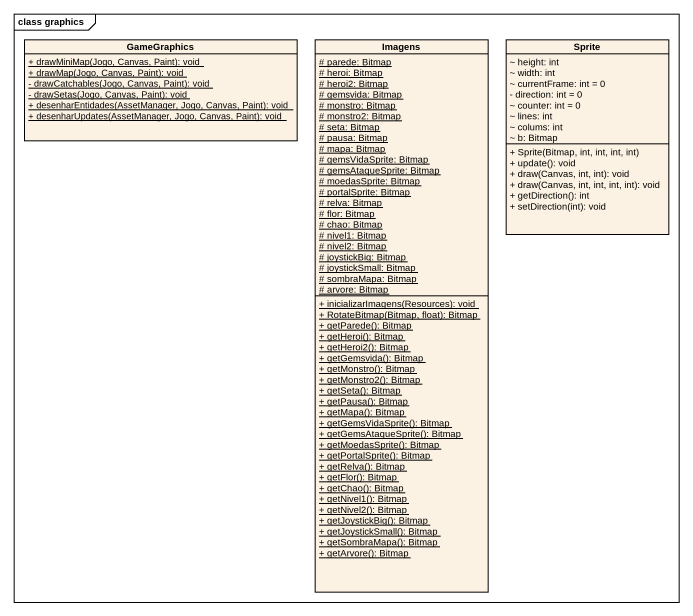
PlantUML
@startuml
mainframe class graphics
hide circle
hide empty members
skinparam classAttributeIconSize 0
class GameGraphics {
  {static} + drawMiniMap(Jogo, Canvas, Paint): void
  {static} + drawMap(Jogo, Canvas, Paint): void
  {static} - drawCatchables(Jogo, Canvas, Paint): void
  {static} - drawSetas(Jogo, Canvas, Paint): void
  {static} + desenharEntidades(AssetManager, Jogo, Canvas, Paint): void
  {static} + desenharUpdates(AssetManager, Jogo, Canvas, Paint): void
}
class Imagens {
  {static} # parede: Bitmap
  {static} # heroi: Bitmap
  {static} # heroi2: Bitmap
  {static} # gemsvida: Bitmap
  {static} # monstro: Bitmap
  {static} # monstro2: Bitmap
  {static} # seta: Bitmap
  {static} # pausa: Bitmap
  {static} # mapa: Bitmap
  {static} # gemsVidaSprite: Bitmap
  {static} # gemsAtaqueSprite: Bitmap
  {static} # moedasSprite: Bitmap
  {static} # portalSprite: Bitmap
  {static} # relva: Bitmap
  {static} # flor: Bitmap
  {static} # chao: Bitmap
  {static} # nivel1: Bitmap
  {static} # nivel2: Bitmap
  {static} # joystickBig: Bitmap
  {static} # joystickSmall: Bitmap
  {static} # sombraMapa: Bitmap
  {static} # arvore: Bitmap
  {static} + inicializarImagens(Resources): void
  {static} + RotateBitmap(Bitmap, float): Bitmap
  {static} + getParede(): Bitmap
  {static} + getHeroi(): Bitmap
  {static} + getHeroi2(): Bitmap
  {static} + getGemsvida(): Bitmap
  {static} + getMonstro(): Bitmap
  {static} + getMonstro2(): Bitmap
  {static} + getSeta(): Bitmap
  {static} + getPausa(): Bitmap
  {static} + getMapa(): Bitmap
  {static} + getGemsVidaSprite(): Bitmap
  {static} + getGemsAtaqueSprite(): Bitmap
  {static} + getMoedasSprite(): Bitmap
  {static} + getPortalSprite(): Bitmap
  {static} + getRelva(): Bitmap
  {static} + getFlor(): Bitmap
  {static} + getChao(): Bitmap
  {static} + getNivel1(): Bitmap
  {static} + getNivel2(): Bitmap
  {static} + getJoystickBig(): Bitmap
  {static} + getJoystickSmall(): Bitmap
  {static} + getSombraMapa(): Bitmap
  {static} + getArvore(): Bitmap
}
class Sprite {
  ~ height: int
  ~ width: int
  ~ currentFrame: int = 0
  - direction: int = 0
  ~ counter: int = 0
  ~ lines: int
  ~ colums: int
  ~ b: Bitmap
  + Sprite(Bitmap, int, int, int, int)
  + update(): void
  + draw(Canvas, int, int): void
  + draw(Canvas, int, int, int, int): void
  + getDirection(): int
  + setDirection(int): void
}
@enduml
